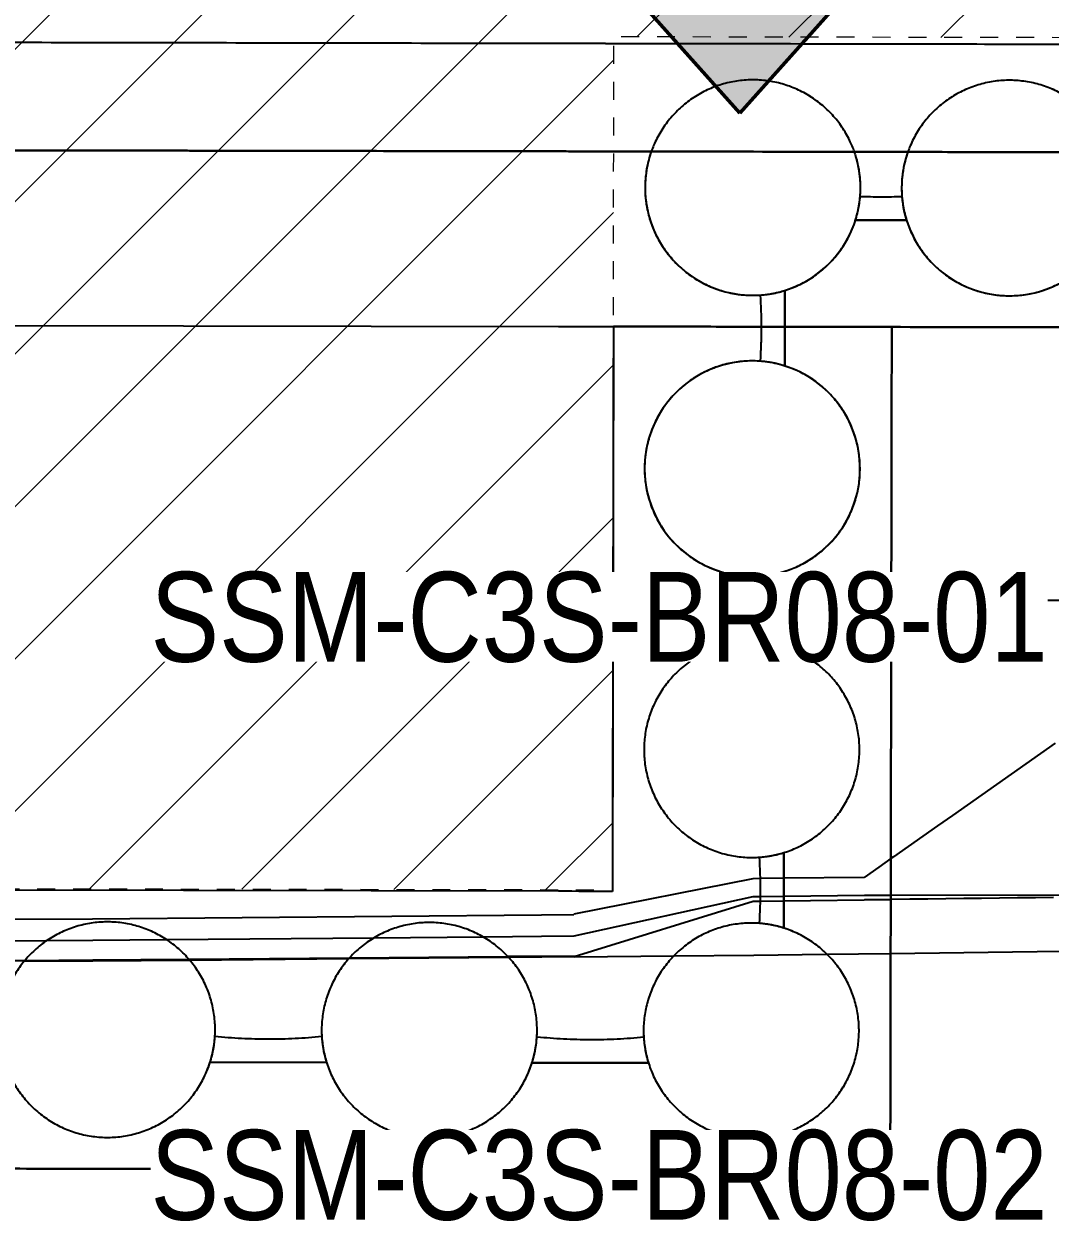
# Model space of a CAD drawing. Header units: metres. Extents: x -1147 to -802, y 5 to 567.
# Drawn here: x -1048.14 to -1042.42, y 502.79 to 509.45 of the extents above; entities that cross this region are included whole.
import ezdxf

# ---------------------------------------------------------------- set-up
doc = ezdxf.new("R2010")
doc.units = ezdxf.units.M
doc.linetypes.add('JacobsDash', pattern=[0.0045, 0.003, -0.0015])
for name, color, linetype, lineweight in [('A-DETL', 7, 'Continuous', 13), ('A-DETL-GENF', 7, 'Continuous', 9), ('A-FLOR', 7, 'Continuous', 50), ('A-GENM', 7, 'Continuous', 35), ('G-ANNO-TEXT', 7, 'Continuous', 9)]:
    doc.layers.add(name, color=color, linetype=linetype, lineweight=lineweight)
doc.layers.add('G-ANNO-SYMB', color=7, linetype='Continuous', lineweight=35, true_color=0x0080ff)
doc.styles.add('Arial Narrow_3', font='ARIALN.TTF', dxfattribs={"height": 0.5})

# ---------------------------------------------------------------- blocks, each defined once
blk = doc.blocks.new('T2DPAA-T2D-C3S-RW-M2D-100010_dwg-40802999-DRG-2873010 - GENERAL ARRANGEMENT PLAN')
at = {"color": 254, "lineweight": 25, "true_color": 0xd5d5d5}
for p, q in [((8.7431, -591.7589), (8.0859, -589.3474)), ((13.8149, -591.8504), (13.177, -589.4331)), ((8.5595, -591.5416), (8.2699, -590.4788)), ((8.4213, -591.4527), (8.1937, -590.6177)), ((8.5165, -591.8209), (8.4155, -591.4504)), ((8.5213, -591.8196), (8.4213, -591.4527)), ((8.6274, -591.7906), (8.5595, -591.5416)), ((8.7366, -592.1873), (8.6274, -591.7906)), ((9.4064, -594.1687), (8.7431, -591.7589)), ((8.6594, -592.3402), (8.5165, -591.8209)), ((8.6632, -592.3352), (8.5213, -591.8196)), ((14.131, -593.0484), (13.8149, -591.8504)), ((9.043, -593.3006), (8.7366, -592.1873)), ((8.8947, -593.1949), (8.6594, -592.3402)), ((8.9008, -593.1982), (8.6632, -592.3352)), ((14.917, -596.0273), (14.1309, -593.0483)), ((9.1312, -594.0544), (8.8947, -593.1949)), ((9.1342, -594.0464), (8.9008, -593.1982)), ((9.2046, -593.8876), (9.043, -593.3006)), ((9.2908, -594.2006), (9.2046, -593.8876)), ((9.1799, -594.2313), (9.1312, -594.0544)), ((9.1847, -594.23), (9.1347, -594.0481)), ((9.3389, -594.3747), (9.2908, -594.2006)), ((9.4546, -594.3427), (9.4064, -594.1687)), ((9.2281, -594.4054), (9.1799, -594.2313)), ((9.2329, -594.4041), (9.1847, -594.23)), ((9.9048, -595.2553), (9.4575, -594.3419)), ((9.2281, -594.4054), (9.3769, -594.942)), ((9.231, -594.4046), (9.7844, -595.2887)), ((9.3418, -594.3739), (9.8085, -595.282)), ((9.3769, -594.942), (9.4953, -595.3691)), ((9.8085, -595.282), (9.8191, -595.3204)), ((9.9156, -595.2939), (9.9048, -595.2553)), ((9.7844, -595.2887), (9.7948, -595.326)), ((9.7948, -595.326), (9.8302, -595.453)), ((9.8191, -595.3204), (9.8543, -595.4466)), ((9.951, -595.4211), (9.9156, -595.2939)), ((9.4953, -595.3691), (9.6042, -595.7595)), ((9.8302, -595.453), (9.99, -596.0262)), ((9.8543, -595.4466), (9.9748, -595.8789)), ((10.0712, -595.852), (9.951, -595.4211)), ((9.6042, -595.7595), (9.6999, -596.1028)), ((9.9748, -595.8789), (10.0127, -596.0202)), ((10.1478, -595.9163), (10.0712, -595.852)), ((9.9649, -595.9364), (9.9508, -595.8856)), ((9.99, -596.0262), (9.9649, -595.9364)), ((10.2097, -595.9682), (10.1478, -595.9163))]:
    blk.add_line(p, q, dxfattribs=at)
at = {"color": 9, "lineweight": 25, "true_color": 0xc3c3c3}
blk.add_line((9.99, -596.0262), (9.9918, -596.0327), dxfattribs=at)
at = {"color": 9, "lineweight": 25, "true_color": 0xc3c3c3, "flags": 128}
for points in [[(11.067, -596.6876), (10.9904, -596.6234), (10.9138, -596.5591), (10.8372, -596.4948), (10.7606, -596.4305), (10.684, -596.3663), (10.6074, -596.302), (10.5308, -596.2377), (10.4542, -596.1734), (10.3776, -596.1091), (10.301, -596.0449), (10.2244, -595.9806), (10.2097, -595.9682)], [(10.2335, -596.8997), (10.2066, -596.8033), (10.1798, -596.707), (10.1529, -596.6107), (10.126, -596.5143), (10.0992, -596.418), (10.0723, -596.3217), (10.0455, -596.2254), (10.0186, -596.129), (9.9918, -596.0327), (9.99, -596.0262)], [(10.0127, -596.0202), (10.2575, -596.9345), (10.6067, -598.2342)], [(9.6999, -596.1028), (9.9553, -597.019), (10.3869, -598.562)]]:
    blk.add_lwpolyline(points, dxfattribs=at)
blk = doc.blocks.new('T2DPAA-T2D-PWC-RW-M2D-100010_RoadDesign_rvt-1-DRG-2873010 - GENERAL ARRANGEMENT PLAN')
at = {"color": 254, "lineweight": 18, "true_color": 0xe3e3e3, "rotation": 75.11694444444437}
blk.add_blockref('T2DPAA-T2D-C3S-RW-M2D-100010_dwg-40802999-DRG-2873010 - GENERAL ARRANGEMENT PLAN', (-1722.337, 648.0105), dxfattribs=at)
blk = doc.blocks.new('Foundations-Piles - Px-1200-66435320-DRG-2873010 - GENERAL ARRANGEMENT PLAN')
at = {"layer": 'A-GENM', "color": 9, "lineweight": 25, "true_color": 0xbebebe}
for start, end in [(114.54545, 122.72727), (114.85692, 122.72727), (112.74436, 114.85692), (106.36364, 114.54545), (106.36364, 112.74436), (98.18182, 106.36364), (98.18182, 106.36364), (90, 98.18182), (90, 98.18182), (81.81818, 90), (81.81818, 90), (73.63636, 81.81818), (73.63636, 81.81818), (65.45455, 73.63636), (65.45455, 73.63636), (57.27273, 65.45455), (57.27273, 65.45455), (122.72727, 130.90909), (122.72727, 130.90909), (49.09091, 57.27273), (49.09091, 57.27273), (130.90909, 139.09091), (130.90909, 139.09091), (40.90909, 49.09091), (40.90909, 49.09091), (139.09091, 147.27273), (139.09091, 147.27273), (32.72727, 40.90909), (32.72727, 40.90909), (147.27273, 155.45455), (147.27273, 155.45455), (24.54545, 32.72727), (24.54545, 32.72727), (155.45455, 163.63636), (155.45455, 163.63636), (16.36364, 24.54545), (16.36364, 24.54545), (163.63636, 171.81818), (163.63636, 171.81818), (9.16471, 16.36364), (8.18182, 16.36364), (171.81818, 180), (171.81818, 180), (6.6145, 9.16471), (0, 8.18182), (1.49825, 6.6145), (180, 188.18182), (180, 188.18182), (351.81818, 0), (0, 1.49825), (358.90106, 0), (351.81818, 358.90106), (188.18182, 196.36364), (188.18182, 196.36364), (343.63636, 351.81818), (343.63636, 351.81818), (196.36364, 204.54545), (196.36364, 204.54545), (335.45455, 343.63636), (335.45455, 343.63636), (204.54545, 212.72727), (204.54545, 212.72727), (327.27273, 335.45455), (327.27273, 335.45455), (212.72727, 220.90909), (212.72727, 220.90909), (319.09091, 327.27273), (319.09091, 327.27273), (220.90909, 229.09091), (220.90909, 229.09091), (310.90909, 319.09091), (310.90909, 319.09091), (229.09091, 237.27273), (229.09091, 237.27273), (302.72727, 310.90909), (302.72727, 310.90909), (237.27273, 245.45455), (237.27273, 245.45455), (294.54545, 302.72727), (294.54545, 302.72727), (245.45455, 253.50279), (245.45455, 253.50279), (253.63636, 261.81818), (253.63636, 261.81818), (261.81818, 270), (261.81818, 270), (270, 278.18182), (270, 278.18182), (278.18182, 286.36364), (278.18182, 286.36364), (286.36364, 294.54545), (286.36364, 294.54545)]:
    blk.add_arc((0, 0), 0.6, start, end, dxfattribs=at)
blk = doc.blocks.new('Foundations-Piles - Px-1200-66435321-DRG-2873010 - GENERAL ARRANGEMENT PLAN')
at = {"layer": 'A-GENM', "color": 9, "lineweight": 25, "true_color": 0xbebebe}
for start, end in [(114.54545, 122.72727), (114.54545, 122.72727), (106.36364, 114.54545), (106.36364, 114.54545), (98.18182, 106.36364), (98.18182, 106.36364), (90, 98.18182), (90, 98.18182), (81.81818, 90), (81.81818, 90), (73.63636, 81.81818), (73.63636, 81.81818), (65.45455, 73.63636), (65.45455, 73.63636), (57.27273, 65.45455), (57.27273, 65.45455), (122.72727, 130.90909), (122.72727, 130.90909), (49.09091, 57.27273), (49.09091, 57.27273), (130.90909, 139.09091), (130.90909, 139.09091), (40.90909, 49.09091), (40.90909, 49.09091), (139.09091, 147.27273), (139.09091, 147.27273), (32.72727, 40.90909), (32.72727, 40.90909), (147.27273, 155.45455), (147.27273, 155.45455), (24.54545, 32.72727), (24.54545, 32.72727), (155.45455, 163.63636), (155.45455, 163.63636), (16.36364, 24.54545), (16.36364, 24.54545), (163.63636, 171.81818), (163.63636, 171.81818), (9.18593, 16.36364), (8.18182, 16.36364), (171.81818, 180), (171.81818, 180), (6.58067, 9.18593), (0, 8.18182), (1.55566, 6.58067), (180, 188.18182), (180, 188.18182), (351.81818, 0), (0, 1.55566), (358.85895, 0), (351.81818, 358.85895), (188.18182, 196.36364), (188.18182, 196.36364), (343.63636, 351.81818), (343.63636, 351.81818), (196.36364, 202.99039), (196.36364, 204.54545), (335.45455, 343.63636), (335.45455, 343.63636), (202.99039, 205.00545), (204.54545, 212.72727), (205.00545, 212.72727), (327.27273, 335.45455), (327.27273, 335.45455), (212.72727, 220.90909), (212.72727, 220.90909), (319.09091, 327.27273), (319.09091, 327.27273), (220.90909, 229.09091), (220.90909, 229.09091), (310.90909, 319.09091), (310.90909, 319.09091), (229.09091, 237.27273), (229.09091, 237.27273), (302.72727, 310.90909), (302.72727, 310.90909), (237.27273, 245.45455), (237.27273, 245.45455), (294.54545, 302.72727), (294.54545, 302.72727), (245.45455, 253.63636), (245.45455, 253.63636), (253.63636, 261.81818), (253.63636, 261.81818), (261.81818, 270), (261.81818, 270), (270, 278.18182), (270, 278.18182), (278.18182, 286.36364), (278.18182, 286.36364), (286.36364, 294.54545), (286.36364, 294.54545)]:
    blk.add_arc((0, 0), 0.6, start, end, dxfattribs=at)
blk = doc.blocks.new('Foundations-Piles - Px-1200-66435322-DRG-2873010 - GENERAL ARRANGEMENT PLAN')
at = {"layer": 'A-GENM', "color": 9, "lineweight": 25, "true_color": 0xbebebe}
for start, end in [(9.16471, 180), (114.54545, 122.72727), (106.36364, 114.54545), (98.18182, 106.36364), (90, 98.18182), (81.81818, 90), (73.63636, 81.81818), (65.45455, 73.63636), (57.27273, 65.45455), (122.72727, 130.90909), (49.09091, 57.27273), (130.90909, 139.09091), (40.90909, 49.09091), (139.09091, 147.27273), (32.72727, 40.90909), (147.27273, 155.45455), (24.54545, 32.72727), (155.45455, 163.63636), (16.36364, 24.54545), (163.63636, 171.81818), (8.18182, 16.36364), (171.81818, 180), (8.18182, 9.16471), (6.6145, 8.18182), (0, 8.18182), (1.49825, 6.6145), (180, 202.93324), (180, 188.18182), (351.81818, 0), (0, 1.49825), (358.90106, 0), (205.02235, 358.90106), (188.18182, 196.36364), (343.63636, 351.81818), (196.36364, 204.54545), (335.45455, 343.63636), (202.93324, 204.54545), (204.54545, 205.02235), (204.54545, 212.72727), (327.27273, 335.45455), (212.72727, 220.90909), (319.09091, 327.27273), (220.90909, 229.09091), (310.90909, 319.09091), (229.09091, 237.27273), (302.72727, 310.90909), (237.27273, 245.45455), (294.54545, 302.72727), (245.45455, 253.63636), (253.63636, 261.81818), (261.81818, 270), (270, 278.18182), (278.18182, 286.36364), (286.36364, 294.54545)]:
    blk.add_arc((0, 0), 0.6, start, end, dxfattribs=at)
blk = doc.blocks.new('Foundations-Piles - Px-1200-66435323-DRG-2873010 - GENERAL ARRANGEMENT PLAN')
at = {"layer": 'A-GENM', "color": 9, "lineweight": 25, "true_color": 0xbebebe}
for start, end in [(85.26056, 180), (114.54545, 122.72727), (106.36364, 114.54545), (98.18182, 106.36364), (90, 98.18182), (85.26056, 90), (81.81818, 85.26056), (81.81818, 85.26056), (73.63636, 81.81818), (73.63636, 81.81818), (65.45455, 73.63636), (65.45455, 73.63636), (57.27273, 65.45455), (57.27273, 65.45455), (122.72727, 130.90909), (49.09091, 57.27273), (49.09091, 57.27273), (130.90909, 139.09091), (40.90909, 49.09091), (40.90909, 49.09091), (139.09091, 147.27273), (32.72727, 40.90909), (32.72727, 40.90909), (147.27273, 155.45455), (24.54545, 32.72727), (24.54545, 32.72727), (155.45455, 163.63636), (16.36364, 24.54545), (16.36364, 24.54545), (163.63636, 171.81818), (8.18182, 16.36364), (8.18182, 16.36364), (171.81818, 180), (0, 8.18182), (0, 8.18182), (180, 202.99039), (180, 188.18182), (351.81818, 0), (351.81818, 0), (188.18182, 196.36364), (343.63636, 351.81818), (343.63636, 351.81818), (196.36364, 204.54545), (335.45455, 343.63636), (338.87374, 343.63636), (202.99039, 204.54545), (204.54545, 205.00545), (204.54545, 212.72727), (205.00545, 268.92056), (327.27273, 335.45455), (327.27273, 335.45455), (335.45455, 338.83266), (212.72727, 220.90909), (319.09091, 327.27273), (319.09091, 327.27273), (220.90909, 229.09091), (310.90909, 319.09091), (310.90909, 319.09091), (229.09091, 237.27273), (304.28702, 310.90909), (304.28702, 310.90909), (237.27273, 245.45455), (279.02553, 302.61122), (294.54545, 302.61122), (302.72727, 304.28702), (302.72727, 304.28702), (245.45455, 253.63636), (253.63636, 261.81818), (261.81818, 270), (268.92056, 270), (270, 278.18182), (270, 271.41242), (271.41242, 276.65041), (276.65041, 278.18182), (278.18182, 286.36364), (278.18182, 279.02553), (286.36364, 294.54545)]:
    blk.add_arc((0, 0), 0.6, start, end, dxfattribs=at)
blk = doc.blocks.new('Foundations-Piles - Px-1200-66435333-DRG-2873010 - GENERAL ARRANGEMENT PLAN')
at = {"layer": 'A-GENM', "color": 9, "lineweight": 25, "true_color": 0xbebebe}
for start, end in [(115.0723, 180), (114.54545, 122.72727), (114.54545, 115.0723), (106.36364, 114.54545), (113.03417, 114.54545), (85.26056, 113.03417), (98.18182, 106.36364), (90, 98.18182), (85.26056, 90), (81.81818, 85.26056), (81.81818, 85.26056), (73.63636, 81.81818), (73.63636, 81.81818), (65.45455, 73.63636), (65.45455, 73.63636), (57.27273, 65.45455), (57.27273, 65.45455), (122.72727, 130.90909), (49.09091, 57.27273), (49.09091, 57.27273), (130.90909, 139.09091), (40.90909, 49.09091), (40.90909, 49.09091), (139.09091, 147.27273), (32.72727, 40.90909), (32.72727, 40.90909), (147.27273, 155.45455), (24.54545, 32.72727), (24.54545, 32.72727), (155.45455, 163.63636), (16.36364, 24.54545), (16.36364, 24.54545), (163.63636, 171.81818), (8.18182, 16.36364), (8.18182, 16.36364), (171.81818, 180), (0, 8.18182), (0, 8.18182), (180, 284.01887), (180, 188.18182), (351.81818, 0), (351.81818, 0), (188.18182, 196.36364), (343.63636, 351.81818), (345.31093, 351.81818), (196.36364, 204.54545), (335.45455, 343.41481), (335.56915, 343.41481), (343.63636, 345.18039), (204.54545, 212.72727), (327.27273, 335.45455), (333.37497, 335.45455), (212.72727, 220.90909), (325.36995, 327.27273), (325.36995, 327.27273), (327.57455, 333.37497), (220.90909, 229.09091), (310.90909, 319.09091), (316.23795, 319.09091), (319.09091, 325.15054), (319.09091, 319.5793), (319.5793, 324.5325), (324.5325, 325.15054), (229.09091, 237.27273), (304.28702, 310.90909), (308.09146, 310.90909), (310.90909, 311.5833), (311.5833, 316.23795), (237.27273, 245.45455), (284.07004, 304.28702), (294.54545, 302.72727), (302.72727, 304.28702), (304.28702, 308.09146), (245.45455, 253.63636), (253.63636, 261.81818), (261.81818, 270), (270, 278.18182), (278.18182, 284.01887), (284.07004, 286.36364), (286.36364, 294.54545)]:
    blk.add_arc((0, 0), 0.6, start, end, dxfattribs=at)
blk = doc.blocks.new('Foundations-Piles - Px-1200-66435334-DRG-2873010 - GENERAL ARRANGEMENT PLAN')
at = {"layer": 'A-GENM', "color": 9, "lineweight": 25, "true_color": 0xbebebe}
for start, end in [(114.54545, 122.72727), (114.85692, 122.72727), (112.74436, 114.85692), (106.36364, 114.54545), (106.36364, 112.74436), (98.18182, 106.36364), (98.18182, 106.36364), (90, 98.18182), (90, 98.18182), (81.81818, 90), (81.81818, 90), (73.63636, 81.81818), (73.63636, 81.81818), (65.45455, 73.63636), (65.45455, 73.63636), (57.27273, 65.45455), (57.27273, 65.45455), (122.72727, 130.90909), (122.72727, 130.90909), (49.09091, 57.27273), (49.09091, 57.27273), (130.90909, 139.09091), (130.90909, 139.09091), (40.90909, 49.09091), (40.90909, 49.09091), (139.09091, 147.27273), (139.09091, 147.27273), (32.72727, 40.90909), (32.72727, 40.90909), (147.27273, 155.45455), (147.27273, 155.45455), (24.54545, 32.72727), (24.54545, 32.72727), (155.45455, 163.63636), (155.45455, 163.63636), (16.36364, 24.54545), (16.36364, 24.54545), (163.63636, 171.81818), (163.63636, 171.81818), (8.18182, 16.36364), (8.18182, 16.36364), (171.81818, 180), (171.81818, 180), (0, 8.18182), (0, 8.18182), (180, 188.18182), (180, 188.18182), (351.81818, 0), (351.81818, 0), (188.18182, 196.36364), (188.18182, 196.36364), (343.63636, 351.81818), (343.63636, 351.81818), (196.36364, 204.54545), (196.36364, 204.54545), (335.45455, 343.63636), (335.45455, 343.63636), (204.54545, 212.72727), (204.54545, 212.72727), (327.27273, 335.45455), (327.27273, 335.45455), (212.72727, 220.90909), (212.72727, 220.90909), (319.09091, 327.27273), (319.09091, 327.27273), (220.90909, 229.09091), (220.90909, 229.09091), (310.90909, 319.09091), (310.90909, 319.09091), (229.09091, 237.27273), (229.09091, 237.27273), (302.72727, 310.90909), (302.72727, 310.90909), (237.27273, 245.45455), (237.27273, 245.45455), (294.54545, 302.72727), (294.54545, 302.72727), (245.45455, 253.63636), (245.45455, 253.63636), (253.63636, 261.81818), (253.63636, 261.81818), (261.81818, 268.78954), (261.81818, 270), (268.78954, 271.84448), (270, 278.18182), (271.84448, 276.52848), (276.52848, 279.62523), (278.18182, 286.36364), (279.62523, 286.36364), (286.36364, 294.54545), (286.36364, 294.54545)]:
    blk.add_arc((0, 0), 0.6, start, end, dxfattribs=at)
blk = doc.blocks.new('Foundations-Piles - Px-1200-66435335-DRG-2873010 - GENERAL ARRANGEMENT PLAN')
at = {"layer": 'A-GENM', "color": 9, "lineweight": 25, "true_color": 0xbebebe}
for start, end in [(114.54545, 122.72727), (114.85692, 122.72727), (112.74436, 114.85692), (106.36364, 114.54545), (106.36364, 112.74436), (98.18182, 106.36364), (98.18182, 106.36364), (90, 98.18182), (90, 98.18182), (81.81818, 90), (81.81818, 90), (73.63636, 81.81818), (73.63636, 81.81818), (65.45455, 73.63636), (65.45455, 73.63636), (57.27273, 65.45455), (57.27273, 65.45455), (122.72727, 130.90909), (122.72727, 130.90909), (49.09091, 57.27273), (49.09091, 57.27273), (130.90909, 139.09091), (130.90909, 139.09091), (40.90909, 49.09091), (40.90909, 49.09091), (139.09091, 147.27273), (139.09091, 147.27273), (32.72727, 40.90909), (32.72727, 40.90909), (147.27273, 155.45455), (147.27273, 155.45455), (24.54545, 32.72727), (24.54545, 32.72727), (155.45455, 163.63636), (155.45455, 163.63636), (16.36364, 24.54545), (16.36364, 24.54545), (163.63636, 171.81818), (163.63636, 171.81818), (8.18182, 16.36364), (8.18182, 16.36364), (171.81818, 180), (171.81818, 180), (0, 8.18182), (0, 8.18182), (180, 188.18182), (180, 188.18182), (351.81818, 0), (351.81818, 0), (188.18182, 196.36364), (188.18182, 196.36364), (343.63636, 351.81818), (343.63636, 351.81818), (196.36364, 204.54545), (196.36364, 204.54545), (335.45455, 343.63636), (335.45455, 343.63636), (204.54545, 212.72727), (204.54545, 212.72727), (327.27273, 335.45455), (327.27273, 335.45455), (212.72727, 220.90909), (212.72727, 220.90909), (319.09091, 327.27273), (319.09091, 327.27273), (220.90909, 229.09091), (220.90909, 229.09091), (310.90909, 319.09091), (310.90909, 319.09091), (229.09091, 237.27273), (229.09091, 237.27273), (302.72727, 310.90909), (302.72727, 310.90909), (237.27273, 245.45455), (237.27273, 245.45455), (294.54545, 302.72727), (294.54545, 302.72727), (245.45455, 253.63636), (245.45455, 253.63636), (253.63636, 261.81818), (253.63636, 261.81818), (261.81818, 268.78954), (261.81818, 270), (268.78954, 271.84448), (270, 278.18182), (271.84448, 276.52848), (276.52848, 279.62523), (278.18182, 286.36364), (279.62523, 286.36364), (286.36364, 294.54545), (286.36364, 294.54545)]:
    blk.add_arc((0, 0), 0.6, start, end, dxfattribs=at)
blk = doc.blocks.new('Shotcrete Adaptive v1 - 1200 Dia Pile _ 1_7929 Spacing-66571866-DRG-2873010 - GENERAL ARRANGEMENT PLAN')
at = {"layer": 'A-GENM', "color": 9, "lineweight": 25, "true_color": 0xbebebe}
for p, q in [((-0.3241, 0.18), (0.3241, 0.18)), ((0.3241, 0.18), (-0.3241, 0.18))]:
    blk.add_line(p, q, dxfattribs=at)
for centre, radius, start, end in [((-0.8964, 0), 0.6, 10.40398, 17.4576), ((-0.8964, 0), 0.6, 10.40398, 17.4576), ((0.8965, 0), 0.6, 167.05991, 169.59602), ((0.8965, 0), 0.6, 167.05991, 169.59602), ((0.8965, 0), 0.6, 165.20537, 167.05991), ((0.8965, 0), 0.6, 165.20537, 167.05991), ((0.8965, 0), 0.6, 164.95149, 165.18166), ((0.8965, 0), 0.6, 164.95149, 165.18166), ((0.8965, 0), 0.6, 164.01309, 164.56302), ((0.8965, 0), 0.6, 164.01309, 164.56302), ((0.8965, 0), 0.6, 162.5424, 164.01309), ((0.8965, 0), 0.6, 162.5424, 164.01309), ((-0.8964, 0), 0.6, 10.0737, 10.40398), ((-0.8964, 0), 0.6, 10.0737, 10.40398), ((-0.8964, 0), 0.6, 7.96431, 10.0737), ((-0.8964, 0), 0.6, 7.96431, 10.0737), ((-0.8964, 0), 0.6, 3.35036, 7.96431), ((-0.8964, 0), 0.6, 3.35036, 7.96431), ((0.8965, 0), 0.6, 173.40836, 173.63869), ((0.8965, 0), 0.6, 173.40836, 173.63869), ((0.8965, 0), 0.6, 171.75172, 173.39264), ((0.8965, 0), 0.6, 171.75172, 173.39264), ((0.8965, 0), 0.6, 169.59602, 171.75172), ((0.8965, 0), 0.6, 169.59602, 171.75172), ((0, -2.92), 2.97, 92.87419, 95.74839), ((0, -2.92), 2.97, 92.87419, 95.74839), ((0, -2.92), 2.97, 90, 92.87419), ((0, -2.92), 2.97, 90, 92.87419), ((0, -2.92), 2.97, 87.12581, 90), ((0, -2.92), 2.97, 87.12581, 90), ((0, -2.92), 2.97, 84.25161, 87.12581), ((0, -2.92), 2.97, 84.25161, 87.12581), ((0.8965, 0), 0.6, 174.83994, 176.64964), ((0.8965, 0), 0.6, 174.83994, 176.64964), ((0.8965, 0), 0.6, 173.69145, 174.83994), ((0.8965, 0), 0.6, 173.69145, 174.83994)]:
    blk.add_arc(centre, radius, start, end, dxfattribs=at)
blk = doc.blocks.new('Shotcrete Adaptive v1 - 1200 Dia Pile _ 1_7929 Spacing-66571869-DRG-2873010 - GENERAL ARRANGEMENT PLAN')
at = {"layer": 'A-GENM', "color": 9, "lineweight": 25, "true_color": 0xbebebe}
for p, q in [((-0.3241, 0.18), (0.3241, 0.18)), ((0.3241, 0.18), (-0.3241, 0.18))]:
    blk.add_line(p, q, dxfattribs=at)
for centre, radius, start, end in [((-0.8964, 0), 0.6, 10.40398, 17.4576), ((-0.8964, 0), 0.6, 10.40398, 17.4576), ((0.8965, 0), 0.6, 167.05991, 169.59602), ((0.8965, 0), 0.6, 167.05991, 169.59602), ((0.8965, 0), 0.6, 165.20537, 167.05991), ((0.8965, 0), 0.6, 165.20537, 167.05991), ((0.8965, 0), 0.6, 164.95149, 165.18166), ((0.8965, 0), 0.6, 164.95149, 165.18166), ((0.8965, 0), 0.6, 164.01309, 164.56302), ((0.8965, 0), 0.6, 164.01309, 164.56302), ((0.8965, 0), 0.6, 162.5424, 164.01309), ((0.8965, 0), 0.6, 162.5424, 164.01309), ((-0.8964, 0), 0.6, 10.0737, 10.40398), ((-0.8964, 0), 0.6, 10.0737, 10.40398), ((-0.8964, 0), 0.6, 7.9643, 10.0737), ((-0.8964, 0), 0.6, 7.9643, 10.0737), ((-0.8964, 0), 0.6, 3.35036, 7.9643), ((-0.8964, 0), 0.6, 3.35036, 7.9643), ((0.8965, 0), 0.6, 173.40836, 173.63869), ((0.8965, 0), 0.6, 173.40836, 173.63869), ((0.8965, 0), 0.6, 171.75172, 173.39264), ((0.8965, 0), 0.6, 171.75172, 173.39264), ((0.8965, 0), 0.6, 169.59602, 171.75172), ((0.8965, 0), 0.6, 169.59602, 171.75172), ((0, -2.92), 2.97, 92.87419, 95.74839), ((0, -2.92), 2.97, 92.87419, 95.74839), ((0, -2.92), 2.97, 90, 92.87419), ((0, -2.92), 2.97, 90, 92.87419), ((0, -2.92), 2.97, 87.12581, 90), ((0, -2.92), 2.97, 87.12581, 90), ((0, -2.92), 2.97, 84.26911, 87.12581), ((0, -2.92), 2.97, 84.26911, 87.12581), ((0.8965, 0), 0.6, 174.83994, 176.64964), ((0.8965, 0), 0.6, 174.83994, 176.64964), ((0.8965, 0), 0.6, 173.69145, 174.83994), ((0.8965, 0), 0.6, 173.69145, 174.83994)]:
    blk.add_arc(centre, radius, start, end, dxfattribs=at)
blk = doc.blocks.new('Shotcrete Adaptive v1 - 1200 Dia Pile _ 1_5653 Spacing-66571872-DRG-2873010 - GENERAL ARRANGEMENT PLAN')
at = {"layer": 'A-GENM', "color": 9, "lineweight": 25, "true_color": 0xbebebe}
for p, q in [((-0.2103, 0.18), (0.2103, 0.18)), ((0.2103, 0.18), (-0.2103, 0.18))]:
    blk.add_line(p, q, dxfattribs=at)
for centre, radius, start, end in [((-0.7826, 0), 0.6, 10.8448, 17.4576), ((-0.7826, 0), 0.6, 10.8448, 17.4576), ((0.7827, 0), 0.6, 166.71315, 169.1552), ((0.7827, 0), 0.6, 166.71315, 169.1552), ((0.7827, 0), 0.6, 164.12318, 166.71315), ((0.7827, 0), 0.6, 164.12318, 166.71315), ((0.7827, 0), 0.6, 162.5424, 164.12318), ((0.7827, 0), 0.6, 162.5424, 164.12318), ((-0.7826, 0), 0.6, 10.2222, 10.8448), ((-0.7826, 0), 0.6, 10.2222, 10.8448), ((-0.7826, 0), 0.6, 9.69177, 9.9608), ((-0.7826, 0), 0.6, 9.69177, 9.9608), ((-0.7826, 0), 0.6, 8.21135, 9.47956), ((-0.7826, 0), 0.6, 8.21135, 9.47956), ((-0.7826, 0), 0.6, 4.232, 8.21135), ((-0.7826, 0), 0.6, 4.232, 8.21135), ((0.7827, 0), 0.6, 171.8364, 174.37971), ((0.7827, 0), 0.6, 171.8364, 174.37971), ((0.7827, 0), 0.6, 169.1552, 171.8364), ((0.7827, 0), 0.6, 169.1552, 171.8364), ((0, -2.92), 2.97, 90.00956, 93.55744), ((0, -2.92), 2.97, 90.00956, 93.55744), ((0, -2.92), 2.97, 86.44256, 90), ((0, -2.92), 2.97, 86.44256, 90), ((0.7827, 0), 0.6, 174.37971, 175.768), ((0.7827, 0), 0.6, 174.37971, 175.768)]:
    blk.add_arc(centre, radius, start, end, dxfattribs=at)
blk = doc.blocks.new('Shotcrete Adaptive v1 - 1200 Dia Pile _ 1_5653 Spacing-66571875-DRG-2873010 - GENERAL ARRANGEMENT PLAN')
at = {"layer": 'A-GENM', "color": 9, "lineweight": 25, "true_color": 0xbebebe}
for p, q in [((-0.2103, 0.18), (-0.0077, 0.18)), ((-0.0077, 0.18), (-0.2103, 0.18)), ((-0.0077, 0.18), (0.2103, 0.18)), ((0.2103, 0.18), (-0.0077, 0.18))]:
    blk.add_line(p, q, dxfattribs=at)
for centre, radius, start, end in [((-0.7826, 0), 0.6, 10.2222, 17.4576), ((-0.7826, 0), 0.6, 10.8448, 17.4576), ((0.7827, 0), 0.6, 166.71315, 171.8364), ((0.7827, 0), 0.6, 166.71315, 169.1552), ((0.7827, 0), 0.6, 164.12318, 166.71315), ((0.7827, 0), 0.6, 164.12318, 166.71315), ((0.7827, 0), 0.6, 162.5424, 164.12318), ((0.7827, 0), 0.6, 162.5424, 164.12318), ((-0.7826, 0), 0.6, 10.2222, 10.8448), ((-0.7826, 0), 0.6, 9.69177, 9.9608), ((-0.7826, 0), 0.6, 9.69177, 9.9608), ((-0.7826, 0), 0.6, 8.21135, 9.47956), ((-0.7826, 0), 0.6, 8.21135, 9.47956), ((-0.7826, 0), 0.6, 4.232, 8.21135), ((-0.7826, 0), 0.6, 4.232, 8.21135), ((0.7827, 0), 0.6, 171.8364, 174.37971), ((0.7827, 0), 0.6, 171.8364, 174.37971), ((0.7827, 0), 0.6, 169.1552, 171.8364), ((0, -2.92), 2.97, 90.14801, 93.55744), ((0, -2.92), 2.97, 90.14801, 93.55744), ((0, -2.92), 2.97, 86.44256, 90.14801), ((0, -2.92), 2.97, 90, 90.14801), ((0, -2.92), 2.97, 86.44256, 90), ((0.7827, 0), 0.6, 174.37971, 175.768), ((0.7827, 0), 0.6, 174.37971, 175.768)]:
    blk.add_arc(centre, radius, start, end, dxfattribs=at)
blk = doc.blocks.new('Shotcrete Adaptive v1 - 1200 Dia Pile _ 1_5653 Spacing-66571878-DRG-2873010 - GENERAL ARRANGEMENT PLAN')
at = {"layer": 'A-GENM', "color": 9, "lineweight": 25, "true_color": 0xbebebe}
for p, q in [((-0.2103, 0.18), (-0.0506, 0.18)), ((0.2103, 0.18), (-0.2103, 0.18)), ((-0.0506, 0.18), (0.2103, 0.18))]:
    blk.add_line(p, q, dxfattribs=at)
for centre, radius, start, end in [((-0.7826, 0), 0.6, 10.25305, 17.4576), ((-0.7826, 0), 0.6, 10.8448, 17.4576), ((0.7827, 0), 0.6, 166.75669, 169.1552), ((0.7827, 0), 0.6, 166.75669, 169.1552), ((0.7827, 0), 0.6, 164.06748, 166.75669), ((0.7827, 0), 0.6, 164.06748, 166.75669), ((0.7827, 0), 0.6, 162.5424, 164.06748), ((0.7827, 0), 0.6, 162.5424, 164.06748), ((-0.7826, 0), 0.6, 10.25305, 10.8448), ((-0.7826, 0), 0.6, 9.70313, 9.98204), ((-0.7826, 0), 0.6, 9.70313, 9.98204), ((-0.7826, 0), 0.6, 8.1683, 9.48312), ((-0.7826, 0), 0.6, 8.1683, 9.48312), ((-0.7826, 0), 0.6, 4.232, 8.1683), ((-0.7826, 0), 0.6, 4.232, 8.1683), ((0.7827, 0), 0.6, 171.78858, 174.38678), ((0.7827, 0), 0.6, 171.78858, 174.38678), ((0.7827, 0), 0.6, 169.1552, 171.78858), ((0.7827, 0), 0.6, 169.1552, 171.78858), ((0, -2.92), 2.97, 90, 93.55744), ((0, -2.92), 2.97, 90.97594, 93.55744), ((0, -2.92), 2.97, 90, 90.97594), ((0, -2.92), 2.97, 86.44256, 90), ((0, -2.92), 2.97, 86.44256, 90), ((0.7827, 0), 0.6, 174.38678, 175.768), ((0.7827, 0), 0.6, 174.38678, 175.768)]:
    blk.add_arc(centre, radius, start, end, dxfattribs=at)
blk = doc.blocks.new('Shotcrete Adaptive v1 - 1200 Dia Pile _ 1_4289 Spacing-66571881-DRG-2873010 - GENERAL ARRANGEMENT PLAN')
at = {"layer": 'A-GENM', "color": 9, "lineweight": 25, "true_color": 0xbebebe}
for p, q in [((-0.1421, 0.18), (0.1421, 0.18)), ((0.1421, 0.18), (-0.1421, 0.18))]:
    blk.add_line(p, q, dxfattribs=at)
for centre, radius, start, end in [((-0.7144, 0), 0.6, 10.28874, 17.4576), ((-0.7144, 0), 0.6, 11.00968, 17.4576), ((0.7145, 0), 0.6, 166.62756, 168.99032), ((0.7145, 0), 0.6, 166.62756, 168.99032), ((0.7145, 0), 0.6, 165.20661, 166.62756), ((0.7145, 0), 0.6, 165.20661, 166.62756), ((0.7145, 0), 0.6, 164.14274, 164.64998), ((0.7145, 0), 0.6, 164.14274, 164.64998), ((0.7145, 0), 0.6, 162.5424, 164.14274), ((0.7145, 0), 0.6, 162.5424, 164.14274), ((-0.7144, 0), 0.6, 10.28874, 11.00968), ((-0.7144, 0), 0.6, 8.25525, 10.28874), ((-0.7144, 0), 0.6, 8.25525, 10.28874), ((-0.7144, 0), 0.6, 4.56175, 8.25525), ((-0.7144, 0), 0.6, 4.56175, 8.25525), ((0.7145, 0), 0.6, 173.59657, 174.24091), ((0.7145, 0), 0.6, 173.59657, 174.24091), ((0.7145, 0), 0.6, 171.87209, 173.39387), ((0.7145, 0), 0.6, 171.87209, 173.39387), ((0.7145, 0), 0.6, 169.20248, 171.87209), ((0.7145, 0), 0.6, 169.20248, 171.87209), ((0, -2.92), 2.97, 87.75485, 92.24515), ((0, -2.92), 2.97, 90, 92.24515), ((0, -2.92), 2.97, 87.75485, 90), ((0.7145, 0), 0.6, 174.24091, 175.43825), ((0.7145, 0), 0.6, 174.24091, 175.43825)]:
    blk.add_arc(centre, radius, start, end, dxfattribs=at)
blk = doc.blocks.new('CappingBeam_RS39B_CB01A - CappingBeam_RS39B_CB01A-57939457-DRG-2873010 - GENERAL ARRANGEMENT PLAN')
at = {"layer": 'A-GENM', "color": 9, "lineweight": 25, "true_color": 0xbebebe}
for p, q in [((96.9667, 35.783), (96.4622, 35.6498)), ((96.4622, 35.6498), (95.9577, 35.5167)), ((95.9577, 35.5167), (95.4532, 35.3836)), ((95.4532, 35.3836), (94.9487, 35.2505)), ((94.9487, 35.2505), (94.4442, 35.1174)), ((94.4442, 35.1174), (93.9396, 34.9842)), ((93.9396, 34.9842), (93.4351, 34.8511)), ((93.4351, 34.8511), (92.9306, 34.718)), ((92.9306, 34.718), (92.4261, 34.5849))]:
    blk.add_line(p, q, dxfattribs=at)
at = {"layer": 'A-GENM', "color": 253, "lineweight": 25, "true_color": 0xa3a3a3, "flags": 128}
for points in [[(96.5713, 37.2817), (96.2333, 37.1925), (95.8953, 37.1033), (95.5573, 37.0141), (95.2193, 36.9249), (94.8813, 36.8358), (94.5433, 36.7466), (94.2053, 36.6574), (93.8674, 36.5682), (93.5294, 36.479)], [(92.4261, 34.5849), (92.9306, 34.718), (93.4351, 34.8511), (93.9396, 34.9842), (94.4442, 35.1174), (94.9487, 35.2505), (95.4532, 35.3836), (95.9577, 35.5167), (96.4622, 35.6498), (96.9667, 35.783)]]:
    blk.add_lwpolyline(points, dxfattribs=at)
at = {"layer": 'A-GENM', "color": 253, "lineweight": 25, "true_color": 0xa3a3a3}
for points, knots in [([(90.0407, 43.6254), (90.0864, 43.452), (90.1821, 43.0893), (90.3278, 42.5372), (90.4777, 41.9692), (90.6276, 41.4011), (90.7775, 40.8331), (90.9274, 40.265), (91.0772, 39.697), (91.2271, 39.1289), (91.377, 38.5609), (91.5768, 37.8035), (91.9265, 36.4782), (92.2263, 35.3422), (92.4261, 34.5849)], [-0.6631447, -0.6631447, -0.6631447, -0.6631447, -0.625, -0.5833333, -0.5416667, -0.5, -0.4583333, -0.4166667, -0.375, -0.3333333, -0.2916667, -0.25, -0.1666667, 0, 0, 0, 0]), ([(96.4932, 37.5775), (96.5022, 37.5434), (96.6513, 36.9783), (96.9405, 35.8824), (97.2206, 34.8206), (97.3607, 34.2896)], [0.8279815, 0.8279815, 0.8279815, 0.8279815, 0.8333333, 0.9166667, 1, 1, 1, 1])]:
    blk.add_open_spline(points, degree=3, knots=knots, dxfattribs=at)
at = {"layer": 'A-GENM', "color": 9, "lineweight": 25, "true_color": 0xbebebe}
for points in [[(91.2271, 39.1289), (91.1772, 39.3183), (91.0772, 39.697), (90.9274, 40.265), (90.7775, 40.8331), (90.6775, 41.2118), (90.6276, 41.4011)], [(92.4261, 34.5849), (92.2263, 35.3422), (92.0265, 36.0995), (91.8266, 36.8569)], [(97.3607, 34.2896), (97.2294, 34.7874), (97.0981, 35.2852), (96.9667, 35.783)]]:
    blk.add_open_spline(points, degree=3, dxfattribs=at)
blk.add_open_spline([(91.8266, 36.8569), (91.7267, 37.2355), (91.5768, 37.8035), (91.377, 38.5609), (91.2771, 38.9396), (91.2271, 39.1289)], degree=3, knots=[-0.8333333, -0.8333333, -0.8333333, -0.8333333, -0.75, -0.7083333, -0.6666667, -0.6666667, -0.6666667, -0.6666667], dxfattribs=at)
at = {"layer": 'A-GENM', "color": 254, "lineweight": 25, "true_color": 0xd1d1d1}
for points in [[(96.9405, 35.8824), (96.8174, 36.3488), (96.6943, 36.8152), (96.5713, 37.2817)], [(96.5713, 37.2817), (96.6372, 37.0319), (96.7031, 36.7821), (96.769, 36.5323)], [(96.769, 36.5323), (96.8349, 36.2825), (96.9008, 36.0327), (96.9667, 35.783)], [(96.9667, 35.783), (96.958, 35.8161), (96.9492, 35.8493), (96.9405, 35.8824)]]:
    blk.add_open_spline(points, degree=3, dxfattribs=at)
at = {"layer": 'A-GENM', "color": 253, "lineweight": 25, "true_color": 0xa3a3a3}
for points in [[(96.5713, 37.2817), (96.6372, 37.0319), (96.769, 36.5323), (96.9008, 36.0327), (96.9667, 35.783)], [(93.5294, 36.479), (93.5038, 36.5758), (93.4783, 36.6726), (93.4527, 36.7694)]]:
    blk.add_open_spline(points, degree=3, dxfattribs=at)
blk = doc.blocks.new('StitchPour_RS39B_01 - StitchPour_RS39B_01-60507265-DRG-2873010 - GENERAL ARRANGEMENT PLAN')
at = {"layer": 'A-GENM', "color": 253, "lineweight": 25, "true_color": 0xa3a3a3}
for points, knots in [([(98.8836, 34.6915), (98.7435, 35.2224), (98.4633, 36.2843), (98.043, 37.8772), (97.6227, 39.47), (97.0624, 41.5938), (96.5552, 43.5158), (96.1882, 44.9069), (96.1013, 45.236)], [-1, -1, -1, -1, -0.9166667, -0.8333333, -0.75, -0.6666667, -0.5, -0.4483372, -0.4483372, -0.4483372, -0.4483372]), ([(95.5214, 45.0819), (95.6082, 44.7531), (95.8351, 43.8932), (96.2021, 42.5025), (96.6223, 40.9096), (97.0426, 39.3168), (97.4629, 37.724), (97.8832, 36.1312), (98.1634, 35.0693), (98.3035, 34.5384)], [-0.5516144, -0.5516144, -0.5516144, -0.5516144, -0.5, -0.4166667, -0.3333333, -0.25, -0.1666667, -0.0833333, 0, 0, 0, 0])]:
    blk.add_open_spline(points, degree=3, knots=knots, dxfattribs=at)
for points in [[(97.6227, 39.47), (97.4827, 40.0009), (97.3426, 40.5319), (97.2025, 41.0628)], [(97.0426, 39.3168), (96.9124, 39.8105), (96.7821, 40.3042), (96.6518, 40.7979)], [(98.043, 37.8772), (97.9029, 38.4081), (97.7628, 38.9391), (97.6227, 39.47)], [(97.1962, 38.7347), (97.145, 38.9287), (97.0938, 39.1228), (97.0426, 39.3168)], [(98.8836, 34.6915), (98.8145, 34.9532), (98.7455, 35.215), (98.6764, 35.4767)]]:
    blk.add_open_spline(points, degree=3, dxfattribs=at)
at = {"layer": 'A-GENM', "color": 9, "lineweight": 25, "true_color": 0xbebebe}
for points in [[(97.4629, 37.724), (97.374, 38.0609), (97.2851, 38.3978), (97.1962, 38.7347)], [(98.4633, 36.2843), (98.3232, 36.8153), (98.1831, 37.3462), (98.043, 37.8772)], [(97.8832, 36.1312), (97.7431, 36.6621), (97.603, 37.1931), (97.4629, 37.724)], [(98.6764, 35.4767), (98.6054, 35.7459), (98.5344, 36.0151), (98.4633, 36.2843)], [(98.2729, 34.6543), (98.143, 35.1466), (98.0131, 35.6389), (97.8832, 36.1312)]]:
    blk.add_open_spline(points, degree=3, dxfattribs=at)
blk = doc.blocks.new('Top of Pavement - RL A - Top of Pavement - RL A-68818558-DRG-2873010 - GENERAL ARRANGEMENT PLAN')
at = {"layer": 'A-GENM', "color": 9, "lineweight": 25, "true_color": 0xbebebe}
for points, knots in [([(95.3092, 36.0972), (95.3051, 36.1128), (95.2452, 36.3398), (95.1752, 36.6052), (95.1093, 36.8549), (95.0992, 36.8932)], [-0.363972436, -0.363972436, -0.363972436, -0.363972436, -0.363636364, -0.359090909, -0.358266203, -0.358266203, -0.358266203, -0.358266203]), ([(95.3092, 36.0972), (95.3051, 36.1128), (95.2452, 36.3398), (95.1752, 36.6052), (95.1093, 36.8549), (95.0992, 36.8932)], [-0.363972436, -0.363972436, -0.363972436, -0.363972436, -0.363636364, -0.359090909, -0.358266203, -0.358266203, -0.358266203, -0.358266203]), ([(95.4947, 35.3945), (95.4845, 35.433), (95.4339, 35.6248), (95.3833, 35.8167), (95.3428, 35.97)], [-0.369009298, -0.369009298, -0.369009298, -0.369009298, -0.368181818, -0.364884343, -0.364884343, -0.364884343, -0.364884343]), ([(95.4947, 35.3945), (95.4845, 35.433), (95.4339, 35.6248), (95.3833, 35.8167), (95.3428, 35.97)], [-0.369009298, -0.369009298, -0.369009298, -0.369009298, -0.368181818, -0.364884343, -0.364884343, -0.364884343, -0.364884343])]:
    blk.add_open_spline(points, degree=3, knots=knots, dxfattribs=at)
blk.add_open_spline([(95.3428, 35.97), (95.3316, 36.0124), (95.3204, 36.0548), (95.3092, 36.0972)], degree=3, dxfattribs=at)
blk.add_open_spline([(95.3428, 35.97), (95.3316, 36.0124), (95.3204, 36.0548), (95.3092, 36.0972)], degree=3, dxfattribs=at)
at = {"layer": 'A-GENM', "color": 253, "lineweight": 25, "true_color": 0xa3a3a3}
blk.add_open_spline([(108.421, -13.5917), (108.3971, -13.5013), (108.3175, -13.1995), (108.1821, -12.6862), (108.0426, -12.1577), (107.931, -11.7349), (107.8473, -11.4178), (107.7637, -11.1007), (107.6521, -10.6779), (107.5126, -10.1493), (107.3452, -9.5151), (107.1779, -8.8808), (107.0105, -8.2466), (106.8432, -7.6123), (106.7037, -7.0838), (106.5921, -6.661), (106.5084, -6.3438), (106.4247, -6.0267), (106.341, -5.7096), (106.2574, -5.3924), (106.1458, -4.9696), (106.0063, -4.441), (105.8389, -3.8068), (105.6716, -3.1725), (105.5042, -2.5383), (105.3647, -2.0097), (105.2531, -1.5869), (105.1695, -1.2697), (105.0858, -0.9526), (104.9742, -0.5298), (104.8348, -0.0014), (104.6674, 0.6327), (104.5001, 1.2668), (104.3328, 1.901), (104.1655, 2.5351), (103.9981, 3.1692), (103.8308, 3.8033), (103.6635, 4.4374), (103.4961, 5.0716), (103.3288, 5.7057), (103.1894, 6.2341), (103.0778, 6.6569), (102.9941, 6.9739), (102.9105, 7.291), (102.7989, 7.7138), (102.6595, 8.2422), (102.4921, 8.8763), (102.3248, 9.5105), (102.1575, 10.1446), (102.018, 10.6731), (101.9065, 11.0958), (101.8228, 11.4129), (101.7391, 11.73), (101.6555, 12.047), (101.5718, 12.3641), (101.4881, 12.6812), (101.4045, 12.9982), (101.2929, 13.421), (101.1535, 13.9495), (100.9861, 14.5836), (100.8188, 15.2177), (100.6515, 15.8519), (100.4841, 16.486), (100.3447, 17.0145), (100.2331, 17.4372), (100.1216, 17.86), (99.9821, 18.3884), (99.8148, 19.0226), (99.5917, 19.8681), (99.3686, 20.7136), (99.1454, 21.5592), (98.9781, 22.1933), (98.8108, 22.8274), (98.5877, 23.673), (98.3646, 24.5185), (98.1414, 25.364), (97.9741, 25.9981), (97.8347, 26.5266), (97.7231, 26.9493), (97.6394, 27.2664), (97.5558, 27.5835), (97.4442, 28.0062), (97.3048, 28.5347), (97.1375, 29.1688), (96.9701, 29.8029), (96.8028, 30.437), (96.6634, 30.9655), (96.5518, 31.3882), (96.4681, 31.7053), (96.3845, 32.0224), (96.3008, 32.3394), (96.2172, 32.6565), (96.1335, 32.9735), (96.0498, 33.2906), (95.9383, 33.7133), (95.7988, 34.2417), (95.6417, 34.8374), (95.5403, 35.2216), (95.4947, 35.3945)], degree=3, knots=[-0.7201257, -0.7201257, -0.7201257, -0.7201257, -0.7181818, -0.7136364, -0.7090909, -0.7068182, -0.7045455, -0.7022727, -0.7, -0.6954545, -0.6909091, -0.6863636, -0.6818182, -0.6772727, -0.6727273, -0.6704545, -0.6681818, -0.6659091, -0.6636364, -0.6613636, -0.6590909, -0.6545455, -0.65, -0.6454545, -0.6409091, -0.6363636, -0.6340909, -0.6318182, -0.6295455, -0.6272727, -0.6227273, -0.6181818, -0.6136364, -0.6090909, -0.6045455, -0.6, -0.5954545, -0.5909091, -0.5863636, -0.5818182, -0.5772727, -0.575, -0.5727273, -0.5704545, -0.5681818, -0.5636364, -0.5590909, -0.5545455, -0.55, -0.5454545, -0.5431818, -0.5409091, -0.5386364, -0.5363636, -0.5340909, -0.5318182, -0.5295455, -0.5272727, -0.5227273, -0.5181818, -0.5136364, -0.5090909, -0.5045455, -0.5, -0.4977273, -0.4954545, -0.4909091, -0.4863636, -0.4818182, -0.4727273, -0.4681818, -0.4636364, -0.4590909, -0.4545455, -0.4454545, -0.4409091, -0.4363636, -0.4318182, -0.4295455, -0.4272727, -0.425, -0.4227273, -0.4181818, -0.4136364, -0.4090909, -0.4045455, -0.4, -0.3977273, -0.3954545, -0.3931818, -0.3909091, -0.3886364, -0.3863636, -0.3840909, -0.3818182, -0.3772727, -0.3727273, -0.3690093, -0.3690093, -0.3690093, -0.3690093], dxfattribs=at)
blk.add_open_spline([(108.421, -13.5917), (108.3971, -13.5013), (108.3175, -13.1995), (108.1821, -12.6862), (108.0426, -12.1577), (107.931, -11.7349), (107.8473, -11.4178), (107.7637, -11.1007), (107.6521, -10.6779), (107.5126, -10.1493), (107.3452, -9.5151), (107.1779, -8.8808), (107.0105, -8.2466), (106.8432, -7.6123), (106.7037, -7.0838), (106.5921, -6.661), (106.5084, -6.3438), (106.4247, -6.0267), (106.341, -5.7096), (106.2574, -5.3924), (106.1458, -4.9696), (106.0063, -4.441), (105.8389, -3.8068), (105.6716, -3.1725), (105.5042, -2.5383), (105.3647, -2.0097), (105.2531, -1.5869), (105.1695, -1.2697), (105.0858, -0.9526), (104.9742, -0.5298), (104.8348, -0.0014), (104.6674, 0.6327), (104.5001, 1.2668), (104.3328, 1.901), (104.1655, 2.5351), (103.9981, 3.1692), (103.8308, 3.8033), (103.6635, 4.4374), (103.4961, 5.0716), (103.3288, 5.7057), (103.1894, 6.2341), (103.0778, 6.6569), (102.9941, 6.9739), (102.9105, 7.291), (102.7989, 7.7138), (102.6595, 8.2422), (102.4921, 8.8763), (102.3248, 9.5105), (102.1575, 10.1446), (102.018, 10.6731), (101.9065, 11.0958), (101.8228, 11.4129), (101.7391, 11.73), (101.6555, 12.047), (101.5718, 12.3641), (101.4881, 12.6812), (101.4045, 12.9982), (101.2929, 13.421), (101.1535, 13.9495), (100.9861, 14.5836), (100.8188, 15.2177), (100.6515, 15.8519), (100.4841, 16.486), (100.3447, 17.0145), (100.2331, 17.4372), (100.1216, 17.86), (99.9821, 18.3884), (99.8148, 19.0226), (99.5917, 19.8681), (99.3686, 20.7136), (99.1454, 21.5592), (98.9781, 22.1933), (98.8108, 22.8274), (98.5877, 23.673), (98.3646, 24.5185), (98.1414, 25.364), (97.9741, 25.9981), (97.8347, 26.5266), (97.7231, 26.9493), (97.6394, 27.2664), (97.5558, 27.5835), (97.4442, 28.0062), (97.3048, 28.5347), (97.1375, 29.1688), (96.9701, 29.8029), (96.8028, 30.437), (96.6634, 30.9655), (96.5518, 31.3882), (96.4681, 31.7053), (96.3845, 32.0224), (96.3008, 32.3394), (96.2172, 32.6565), (96.1335, 32.9735), (96.0498, 33.2906), (95.9383, 33.7133), (95.7988, 34.2417), (95.6417, 34.8374), (95.5403, 35.2216), (95.4947, 35.3945)], degree=3, knots=[-0.7201257, -0.7201257, -0.7201257, -0.7201257, -0.7181818, -0.7136364, -0.7090909, -0.7068182, -0.7045455, -0.7022727, -0.7, -0.6954545, -0.6909091, -0.6863636, -0.6818182, -0.6772727, -0.6727273, -0.6704545, -0.6681818, -0.6659091, -0.6636364, -0.6613636, -0.6590909, -0.6545455, -0.65, -0.6454545, -0.6409091, -0.6363636, -0.6340909, -0.6318182, -0.6295455, -0.6272727, -0.6227273, -0.6181818, -0.6136364, -0.6090909, -0.6045455, -0.6, -0.5954545, -0.5909091, -0.5863636, -0.5818182, -0.5772727, -0.575, -0.5727273, -0.5704545, -0.5681818, -0.5636364, -0.5590909, -0.5545455, -0.55, -0.5454545, -0.5431818, -0.5409091, -0.5386364, -0.5363636, -0.5340909, -0.5318182, -0.5295455, -0.5272727, -0.5227273, -0.5181818, -0.5136364, -0.5090909, -0.5045455, -0.5, -0.4977273, -0.4954545, -0.4909091, -0.4863636, -0.4818182, -0.4727273, -0.4681818, -0.4636364, -0.4590909, -0.4545455, -0.4454545, -0.4409091, -0.4363636, -0.4318182, -0.4295455, -0.4272727, -0.425, -0.4227273, -0.4181818, -0.4136364, -0.4090909, -0.4045455, -0.4, -0.3977273, -0.3954545, -0.3931818, -0.3909091, -0.3886364, -0.3863636, -0.3840909, -0.3818182, -0.3772727, -0.3727273, -0.3690093, -0.3690093, -0.3690093, -0.3690093], dxfattribs=at)
blk = doc.blocks.new('T2DPAA-T2D-C3S-RS-M3D-100334_rvt-1-DRG-2873010 - GENERAL ARRANGEMENT PLAN')
at = {"layer": 'A-FLOR', "color": 253, "lineweight": 25, "true_color": 0xa3a3a3}
for p, q in [((-1153.0929, 507.7827), (-1145.5906, 507.7693)), ((-1145.5906, 504.6233), (-1153.0929, 504.6366))]:
    blk.add_line(p, q, dxfattribs=at)
at = {"layer": 'A-FLOR', "color": 9, "lineweight": 25, "true_color": 0xbebebe}
for p, q in [((-1145.5906, 507.7693), (-1145.4848, 507.7691)), ((-1145.4838, 507.7691), (-1145.2847, 507.7688)), ((-1145.2847, 507.7688), (-1145.2903, 504.6228)), ((-1145.2903, 504.6228), (-1145.5906, 504.6233))]:
    blk.add_line(p, q, dxfattribs=at)
at = {"layer": 'A-GENM', "color": 253, "lineweight": 25, "true_color": 0xa3a3a3}
for name, p, rotation in [('Top of Pavement - RL A - Top of Pavement - RL A-68818558-DRG-2873010 - GENERAL ARRANGEMENT PLAN', (-1134.0578, 404.8616), 75.11694444444437), ('CappingBeam_RS39B_CB01A - CappingBeam_RS39B_CB01A-57939457-DRG-2873010 - GENERAL ARRANGEMENT PLAN', (-1134.0578, 404.8616), 75.11694444444437), ('StitchPour_RS39B_01 - StitchPour_RS39B_01-60507265-DRG-2873010 - GENERAL ARRANGEMENT PLAN', (-1134.0578, 404.8616), 75.11694444444437), ('Foundations-Piles - Px-1200-66435323-DRG-2873010 - GENERAL ARRANGEMENT PLAN', (-1144.5083, 508.5424), 75.11694444444437), ('Foundations-Piles - Px-1200-66435333-DRG-2873010 - GENERAL ARRANGEMENT PLAN', (-1143.0794, 508.5399), 75.11694444444437), ('Shotcrete Adaptive v1 - 1200 Dia Pile _ 1_4289 Spacing-66571881-DRG-2873010 - GENERAL ARRANGEMENT PLAN', (-1143.7939, 508.5411), 179.8981467675506), ('Shotcrete Adaptive v1 - 1200 Dia Pile _ 1_5653 Spacing-66571875-DRG-2873010 - GENERAL ARRANGEMENT PLAN', (-1144.5097, 507.7597), 269.8981467438594), ('Foundations-Piles - Px-1200-66435322-DRG-2873010 - GENERAL ARRANGEMENT PLAN', (-1144.5111, 506.9771), 75.11694444444437), ('Shotcrete Adaptive v1 - 1200 Dia Pile _ 1_5653 Spacing-66571878-DRG-2873010 - GENERAL ARRANGEMENT PLAN', (-1144.5126, 506.1944), 269.8981467443982), ('Foundations-Piles - Px-1200-66435321-DRG-2873010 - GENERAL ARRANGEMENT PLAN', (-1144.5139, 505.4117), 75.11694444444437), ('Shotcrete Adaptive v1 - 1200 Dia Pile _ 1_5653 Spacing-66571872-DRG-2873010 - GENERAL ARRANGEMENT PLAN', (-1144.5153, 504.6291), 269.8981467433157), ('Foundations-Piles - Px-1200-66435335-DRG-2873010 - GENERAL ARRANGEMENT PLAN', (-1148.1024, 503.8528), 75.11694444444437), ('Foundations-Piles - Px-1200-66435334-DRG-2873010 - GENERAL ARRANGEMENT PLAN', (-1146.3095, 503.8496), 75.11694444444437), ('Foundations-Piles - Px-1200-66435320-DRG-2873010 - GENERAL ARRANGEMENT PLAN', (-1144.5167, 503.8464), 75.11694444444437), ('Shotcrete Adaptive v1 - 1200 Dia Pile _ 1_7929 Spacing-66571866-DRG-2873010 - GENERAL ARRANGEMENT PLAN', (-1147.206, 503.8512), 179.8981453730582), ('Shotcrete Adaptive v1 - 1200 Dia Pile _ 1_7929 Spacing-66571869-DRG-2873010 - GENERAL ARRANGEMENT PLAN', (-1145.4131, 503.848), 179.8981453895506)]:
    blk.add_blockref(name, p, dxfattribs=dict(at, rotation=rotation))
blk = doc.blocks.new('Section - SectionHead-4898858-DRG-2873010 - GENERAL ARRANGEMENT PLAN')
at = {"layer": 'G-ANNO-SYMB', "lineweight": 9}
h = blk.add_hatch(color=7, dxfattribs=at)
edge = h.paths.add_edge_path()
edge.add_line((-0.002, 0.009), (0.002472, 0.004003))
edge.add_arc((-0.002, 0), 0.006, 41.8277, 138.1723)
edge.add_line((-0.006472, 0.004003), (-0.002, 0.009))
at = {"layer": 'G-ANNO-SYMB', "color": 7, "lineweight": 50}
for p, q in [((-0.002, 0.009), (-0.006472, 0.004003)), ((0.002472, 0.004003), (-0.002, 0.009)), ((0.004, 0), (0.01, 0))]:
    blk.add_line(p, q, dxfattribs=at)
for start, end in [(360, 180), (180, 360)]:
    blk.add_arc((-0.002, 0), 0.006, start, end, dxfattribs=at)

msp = doc.modelspace()

# ---------------------------------------------------------------- hatches: boundary and pattern name
at = {"layer": 'A-DETL-GENF'}
h = msp.add_hatch(dxfattribs=at)
h.set_pattern_fill('FP_4', color=256, style=0, pattern_type=2)
h.set_pattern_definition([(45, (100.7304, 3.6), (-0.42426407, 0.42426407), [])])
h.paths.add_polyline_path([(-1044.8599, 504.6318), (-1044.8599, 504.6318), (-1044.8514, 509.3818), (-1041.7374, 509.3762), (-1041.7364, 509.9226), (-1041.3603, 509.9228), (-1039.424, 521.0371), (-1052.6625, 521.0588), (-1052.6625, 504.6456), (-1044.8734, 504.6318)])
h.paths.add_polyline_path([(-1050.2024, 509.9451), (-1050.2024, 509.9451), (-1050.2024, 509.9486)])
h.paths.add_polyline_path([(-1049.0673, 510.0547), (-1049.0673, 510.0548), (-1049.0673, 510.2574)])

# ---------------------------------------------------------------- linework, layer by layer
at = {"layer": 'A-DETL', "color": 143, "linetype": 'JacobsDash', "lineweight": 15, "true_color": 0x78aac8}
for p, q in [((-1044.8599, 504.6318), (-1044.8514, 509.3818)), ((-1041.5113, 509.3758), (-1044.8514, 509.3818)), ((-1052.6625, 504.6456), (-1044.8599, 504.6318))]:
    msp.add_line(p, q, dxfattribs=at)

# ---------------------------------------------------------------- block references
at = {"lineweight": 5}
for name in ['T2DPAA-T2D-PWC-RW-M2D-100010_RoadDesign_rvt-1-DRG-2873010 - GENERAL ARRANGEMENT PLAN', 'T2DPAA-T2D-C3S-RS-M3D-100334_rvt-1-DRG-2873010 - GENERAL ARRANGEMENT PLAN']:
    msp.add_blockref(name, (100.4304, 0), dxfattribs=at)
at = {"layer": 'G-ANNO-SYMB', "color": 7, "lineweight": 50, "extrusion": (0, 0, -1), "xscale": 199.9999999999999, "yscale": 199.9999999999999, "zscale": 199.9999999999999, "rotation": 180}
msp.add_blockref('Section - SectionHead-4898858-DRG-2873010 - GENERAL ARRANGEMENT PLAN', (1043.7508, 510.7577), dxfattribs=at)

# ---------------------------------------------------------------- next in the draw order: texts
at = {"layer": 'G-ANNO-TEXT', "char_height": 0.5, "attachment_point": 1, "style": 'Arial Narrow_3', "bg_fill": 3, "box_fill_scale": 1, "bg_fill_color": 256, "bg_fill_true_color": 13158600, "bg_fill_transparency": 0}
for s, insert in [('SSM-C3S-BR08-01', (-1047.432, 506.4019)), ('SSM-C3S-BR08-02', (-1047.432, 503.2939))]:
    msp.add_mtext(s, dxfattribs=dict(at, insert=insert))

doc.saveas('drawing.dxf')
